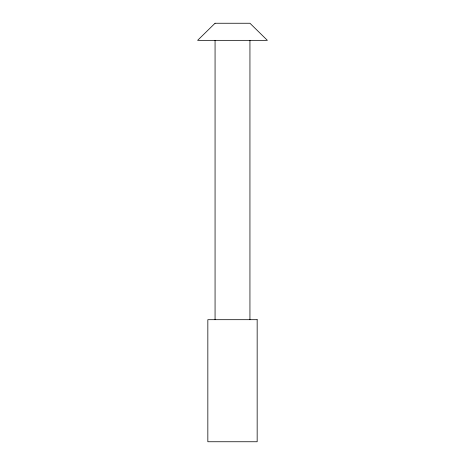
<?xml version="1.0" encoding="UTF-8"?>
<svg xmlns="http://www.w3.org/2000/svg" width="465" height="465" viewBox="0 0 465 465"><rect width="100%" height="100%" fill="white"/><g stroke="black" fill="none" stroke-linecap="round" stroke-linejoin="round"><path stroke-width="0.7" d="M249.938 40.345L249.938 319.688M215.063 40.345L215.063 319.688M215.063 23.25L197.625 40.345L267.375 40.345L249.938 23.25L215.063 23.25M257.162 319.688L207.838 319.688L207.838 441.75L257.162 441.75L257.162 319.688"/></g></svg>
